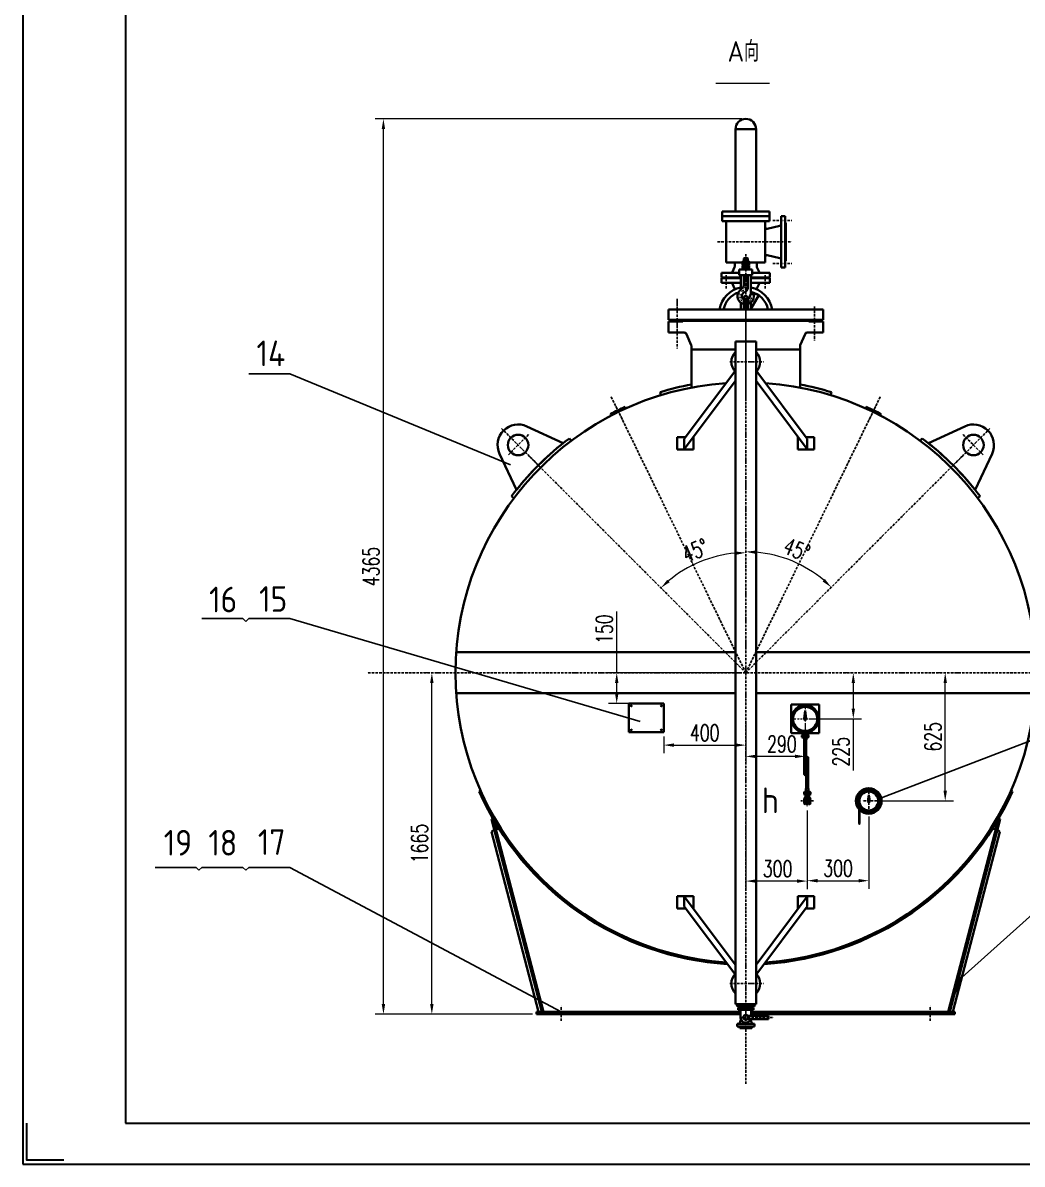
# Model space of a CAD drawing. Header units: millimetres. Extents: x 250587 to 267407, y 48545 to 60425.
# Drawn here: x 250587 to 255461, y 48545 to 54109 of the extents above; entities that cross this region are included whole.
import ezdxf

# ---------------------------------------------------------------- set-up
doc = ezdxf.new("R2010")
doc.units = ezdxf.units.MM
for name, pattern in [('0', [0]), ('3', [5, 2.5, -1.25, 0, -1.25]), ('ACAD_ISO05W100', [34, 24, -3, 0.5, -3, 0.5, -3]), ('ACAD_ISO10W100', [18, 12, -3, 0, -3])]:
    doc.linetypes.add(name, pattern=pattern)
doc.layers.add('中心线', color=1, linetype='ACAD_ISO10W100', lineweight=15)
doc.layers.add('粗实线', color=7, linetype='Continuous', lineweight=30)
doc.styles.add('GW', font='isocp.shx', dxfattribs={"bigfont": 'gbcbig.shx'})
doc.styles.add('英文或数字', font='simplex.shx', dxfattribs={"width": 0.7, "bigfont": 'gbcbig.shx'})
doc.dimstyles.new('尺寸标注1.20', dxfattribs={"dimscale": 20, "dimtxt": 4, "dimasz": 2.5, "dimexe": 2, "dimexo": 1, "dimgap": 1, "dimtad": 1, "dimdec": 1, "dimdsep": 46, "dimtxsty": '英文或数字', "dimcen": 1, "dimclrd": 4, "dimclre": 3, "dimclrt": 2, "dimadec": 1, "dimazin": 2, "dimtfac": 1, "dimtdec": 1, "dimtmove": 0, "dimatfit": 3, "dimfxl": 0, "dimtolj": 1, "dimtzin": 0, "dimlwd": 15, "dimlwe": 15, "dimarcsym": 0})
doc.dimstyles.new('标注罐体-引标', dxfattribs={"dimtxt": 20, "dimasz": 25, "dimexe": 2, "dimexo": 0, "dimgap": 0.09, "dimtad": 1, "dimdec": 1, "dimdsep": 46, "dimtxsty": 'GW', "dimblk": 'NONE', "dimcen": 0, "dimclrd": 4, "dimclre": 3, "dimadec": 0, "dimazin": 2, "dimtfac": 1, "dimtdec": 1, "dimtofl": 0, "dimtmove": 0, "dimatfit": 3, "dimldrblk": 'NONE', "dimfxl": 0, "dimtolj": 1, "dimtzin": 0, "dimarcsym": 0})

# ---------------------------------------------------------------- blocks, each defined once
blk = doc.blocks.new('A$C6A09782F')
at = {"ltscale": 10}
for p, q in [((0, 594), (0, 0)), ((25, 584), (25, 10)), ((25, 10), (831, 10)), ((0, 0), (841, 0))]:
    blk.add_line(p, q, dxfattribs=at)
at = {"ltscale": 10, "flags": 128}
blk.add_lwpolyline([(10, 1), (1, 1), (1, 10)], dxfattribs=at)
blk = doc.blocks.new('*D356')
at = {"color": 4, "lineweight": 15}
blk.add_arc((254112.7, 50940.5), 589.6, 49.86, 85.14, dxfattribs=at)
at = {"color": 4}
for points in [[(254162.3, 51519.7), (254163, 51536.3), (254112.7, 51530.1)], [(254498.4, 51397.4), (254487.1, 51385.1), (254529.6, 51357.4)]]:
    blk.add_solid(points, dxfattribs=at)
at = {"layer": 'Defpoints', "color": 0}
for p in [(254112.7, 52528.5), (255173.3, 52001.1), (254407.5, 51451.1), (254112.7, 50940.5), (254112.7, 48936.2)]:
    blk.add_point(p, dxfattribs=at)
at = {"color": 2, "insert": (254361.3, 51540.7), "char_height": 80, "attachment_point": 5, "rotation": 337.5, "style": '英文或数字'}
blk.add_mtext('\\A1;45°', dxfattribs=at)
blk = doc.blocks.new('*D357')
at = {"color": 4, "lineweight": 15}
blk.add_arc((254112.7, 50940.5), 585, 94.8982, 130.1018, dxfattribs=at)
at = {"color": 4}
for points in [[(254062.3, 51531.7), (254063.1, 51515), (254112.7, 51525.5)], [(253741.4, 51381.8), (253730.2, 51394.1), (253699, 51354.1)]]:
    blk.add_solid(points, dxfattribs=at)
at = {"layer": 'Defpoints', "color": 0}
for p in [(254112.7, 52528.5), (253052, 52001.1), (253961.2, 51505.6), (254112.7, 50940.5), (254112.7, 48936.2)]:
    blk.add_point(p, dxfattribs=at)
at = {"color": 2, "insert": (253865.8, 51536.4), "char_height": 80, "attachment_point": 5, "rotation": 22.5, "style": '英文或数字'}
blk.add_mtext('\\A1;45°', dxfattribs=at)
blk = doc.blocks.new('*D358')
at = {"color": 4, "lineweight": 15}
for p, q in [((253483.4, 50940.5), (253483.4, 51239.6)), ((253483.4, 50840.5), (253483.4, 50890.5))]:
    blk.add_line(p, q, dxfattribs=at)
at = {"color": 3, "lineweight": 15}
for p, q in [((254092.7, 50940.5), (253443.4, 50940.5)), ((253692.7, 50790.5), (253443.4, 50790.5))]:
    blk.add_line(p, q, dxfattribs=at)
at = {"color": 4}
for points in [[(253475.1, 50890.5), (253491.8, 50890.5), (253483.4, 50940.5)], [(253475.1, 50840.5), (253491.8, 50840.5), (253483.4, 50790.5)]]:
    blk.add_solid(points, dxfattribs=at)
at = {"layer": 'Defpoints', "color": 0}
for p in [(254112.7, 50940.5), (253483.4, 50790.5), (253712.7, 50790.5)]:
    blk.add_point(p, dxfattribs=at)
at = {"color": 2, "insert": (253423.4, 51153), "char_height": 80, "attachment_point": 5, "rotation": 90, "style": '英文或数字'}
blk.add_mtext('\\A1;150', dxfattribs=at)
blk = doc.blocks.new('*D359')
at = {"color": 3, "lineweight": 15}
for p, q in [((253712.7, 50630.5), (253712.7, 50547.7)), ((254112.7, 50630.5), (254112.7, 50547.7))]:
    blk.add_line(p, q, dxfattribs=at)
at = {"color": 4, "lineweight": 15}
blk.add_line((253762.7, 50587.7), (254062.7, 50587.7), dxfattribs=at)
at = {"color": 4}
for points in [[(253762.7, 50596.1), (253762.7, 50579.4), (253712.7, 50587.7)], [(254062.7, 50596.1), (254062.7, 50579.4), (254112.7, 50587.7)]]:
    blk.add_solid(points, dxfattribs=at)
at = {"layer": 'Defpoints', "color": 0}
for p in [(253712.7, 50650.5), (254112.7, 50650.5), (254112.7, 50587.7)]:
    blk.add_point(p, dxfattribs=at)
at = {"color": 2, "insert": (253912.7, 50647.7), "char_height": 80, "attachment_point": 5, "style": '英文或数字'}
blk.add_mtext('\\A1;400', dxfattribs=at)
blk = doc.blocks.new('*D108')
at = {"color": 3, "lineweight": 15}
for p, q in [((254112.7, 50695.5), (254112.7, 50492.8)), ((254402.6, 50695.4), (254402.6, 50492.8))]:
    blk.add_line(p, q, dxfattribs=at)
at = {"color": 4, "lineweight": 15}
blk.add_line((254352.6, 50532.8), (254162.7, 50532.8), dxfattribs=at)
at = {"color": 4}
for points in [[(254162.7, 50541.2), (254162.7, 50524.5), (254112.7, 50532.8)], [(254352.6, 50541.2), (254352.6, 50524.5), (254402.6, 50532.8)]]:
    blk.add_solid(points, dxfattribs=at)
at = {"layer": 'Defpoints', "color": 0}
for p in [(254112.7, 50715.5), (254402.6, 50715.4), (254112.7, 50532.8)]:
    blk.add_point(p, dxfattribs=at)
at = {"color": 2, "insert": (254288.8, 50592.8), "char_height": 80, "attachment_point": 5, "style": '英文或数字'}
blk.add_mtext('\\A1;290', dxfattribs=at)
blk = doc.blocks.new('*D109')
at = {"color": 3, "lineweight": 15}
for p, q in [((254617, 50940.5), (254597, 50940.5)), ((254422.6, 50715.5), (254677, 50715.5))]:
    blk.add_line(p, q, dxfattribs=at)
at = {"color": 4, "lineweight": 15}
for p, q in [((254637, 50890.5), (254637, 50765.5)), ((254637, 50715.5), (254637, 50463.5))]:
    blk.add_line(p, q, dxfattribs=at)
at = {"color": 4}
for points in [[(254628.7, 50890.5), (254645.4, 50890.5), (254637, 50940.5)], [(254628.7, 50765.5), (254645.4, 50765.5), (254637, 50715.5)]]:
    blk.add_solid(points, dxfattribs=at)
at = {"layer": 'Defpoints', "color": 0}
for p in [(254637, 50940.5), (254637, 50940.5), (254402.6, 50715.5)]:
    blk.add_point(p, dxfattribs=at)
at = {"color": 2, "insert": (254577, 50555.5), "char_height": 80, "attachment_point": 5, "rotation": 90, "style": '英文或数字'}
blk.add_mtext('\\A1;225', dxfattribs=at)
blk = doc.blocks.new('*D360')
at = {"color": 3, "lineweight": 15}
for p, q in [((255065.3, 50940.5), (255045.3, 50940.5)), ((254772.4, 50315.5), (255125.3, 50315.5))]:
    blk.add_line(p, q, dxfattribs=at)
at = {"color": 4, "lineweight": 15}
blk.add_line((255085.3, 50365.5), (255085.3, 50890.5), dxfattribs=at)
at = {"color": 4}
for points in [[(255077, 50890.5), (255093.6, 50890.5), (255085.3, 50940.5)], [(255077, 50365.5), (255093.6, 50365.5), (255085.3, 50315.5)]]:
    blk.add_solid(points, dxfattribs=at)
at = {"layer": 'Defpoints', "color": 0}
for p in [(255085.3, 50940.5), (255085.3, 50940.5), (254752.4, 50315.5)]:
    blk.add_point(p, dxfattribs=at)
at = {"color": 2, "insert": (255025.3, 50628), "char_height": 80, "attachment_point": 5, "rotation": 90, "style": '英文或数字'}
blk.add_mtext('\\A1;625', dxfattribs=at)
blk = doc.blocks.new('*D361')
at = {"color": 3, "lineweight": 15}
for p, q in [((254112.7, 50269.7), (254112.7, 49885)), ((254412.7, 50269.7), (254412.7, 49885))]:
    blk.add_line(p, q, dxfattribs=at)
at = {"color": 4, "lineweight": 15}
blk.add_line((254362.7, 49925), (254162.7, 49925), dxfattribs=at)
at = {"color": 4}
for points in [[(254162.7, 49933.3), (254162.7, 49916.6), (254112.7, 49925)], [(254362.7, 49933.3), (254362.7, 49916.6), (254412.7, 49925)]]:
    blk.add_solid(points, dxfattribs=at)
at = {"layer": 'Defpoints', "color": 0}
for p in [(254112.7, 50289.7), (254412.7, 50289.7), (254112.7, 49925)]:
    blk.add_point(p, dxfattribs=at)
at = {"color": 2, "insert": (254268, 49985), "char_height": 80, "attachment_point": 5, "style": '英文或数字'}
blk.add_mtext('\\A1;300', dxfattribs=at)
blk = doc.blocks.new('*D362')
at = {"color": 3, "lineweight": 15}
for p, q in [((254712.7, 50239.8), (254712.7, 49886.9)), ((254412.7, 50224.9), (254412.7, 49886.9))]:
    blk.add_line(p, q, dxfattribs=at)
at = {"color": 4, "lineweight": 15}
blk.add_line((254462.7, 49926.9), (254662.7, 49926.9), dxfattribs=at)
at = {"color": 4}
for points in [[(254462.7, 49935.2), (254462.7, 49918.5), (254412.7, 49926.9)], [(254662.7, 49935.2), (254662.7, 49918.5), (254712.7, 49926.9)]]:
    blk.add_solid(points, dxfattribs=at)
at = {"layer": 'Defpoints', "color": 0}
for p in [(254412.7, 50244.9), (254712.7, 50259.8), (254712.7, 49926.9)]:
    blk.add_point(p, dxfattribs=at)
at = {"color": 2, "insert": (254562.7, 49986.9), "char_height": 80, "attachment_point": 5, "style": '英文或数字'}
blk.add_mtext('\\A1;300', dxfattribs=at)
blk = doc.blocks.new('_None')
blk = doc.blocks.new('*D363')
at = {"color": 3, "lineweight": 15}
for p, q in [((254092.7, 53640.5), (252305.9, 53640.5)), ((253072.7, 49275.5), (252305.9, 49275.5))]:
    blk.add_line(p, q, dxfattribs=at)
at = {"color": 4, "lineweight": 15}
blk.add_line((252345.9, 49325.5), (252345.9, 53590.5), dxfattribs=at)
at = {"color": 4}
for points in [[(252337.6, 53590.5), (252354.2, 53590.5), (252345.9, 53640.5)], [(252337.6, 49325.5), (252354.2, 49325.5), (252345.9, 49275.5)]]:
    blk.add_solid(points, dxfattribs=at)
at = {"layer": 'Defpoints', "color": 0}
for p in [(252345.9, 53640.5), (254112.7, 53640.5), (253092.7, 49275.5)]:
    blk.add_point(p, dxfattribs=at)
at = {"color": 2, "insert": (252285.9, 51458), "char_height": 80, "attachment_point": 5, "rotation": 90, "style": '英文或数字'}
blk.add_mtext('\\A1;4365', dxfattribs=at)
blk = doc.blocks.new('*D110')
at = {"color": 3, "lineweight": 15}
for p, q in [((252562, 50940.5), (252542, 50940.5)), ((253072.7, 49275.5), (252542, 49275.5))]:
    blk.add_line(p, q, dxfattribs=at)
at = {"color": 4, "lineweight": 15}
blk.add_line((252582, 49325.5), (252582, 50890.5), dxfattribs=at)
at = {"color": 4}
for points in [[(252573.6, 50890.5), (252590.3, 50890.5), (252582, 50940.5)], [(252573.6, 49325.5), (252590.3, 49325.5), (252582, 49275.5)]]:
    blk.add_solid(points, dxfattribs=at)
at = {"layer": 'Defpoints', "color": 0}
for p in [(252582, 50940.5), (252582, 50940.5), (253092.7, 49275.5)]:
    blk.add_point(p, dxfattribs=at)
at = {"color": 2, "insert": (252522, 50108), "char_height": 80, "attachment_point": 5, "rotation": 90, "style": '英文或数字'}
blk.add_mtext('\\A1;1665', dxfattribs=at)

msp = doc.modelspace()

# ---------------------------------------------------------------- linework, layer by layer
at = {"lineweight": 15}
msp.add_line((253966.92, 53814.15), (254228.27, 53814.15), dxfattribs=at)
at = {"lineweight": 35}
for p, q in [((254062.65, 53189.46), (254062.65, 53590.46)), ((254062.65, 53590.46), (254162.65, 53590.46)), ((254162.65, 53189.46), (254162.65, 53590.46)), ((253997.65, 53141.46), (253997.65, 53189.46)), ((253997.65, 53189.46), (254112.65, 53189.46)), ((254227.65, 53189.46), (254112.65, 53189.46)), ((254227.65, 53141.46), (254227.65, 53189.46)), ((253997.65, 53165.46), (254112.65, 53165.46)), ((254112.65, 53141.46), (253997.65, 53141.46)), ((254017.65, 53141.46), (254017.65, 53040.46)), ((254227.65, 53165.46), (254112.65, 53165.46)), ((254112.65, 53141.46), (254227.65, 53141.46)), ((254207.65, 52967.96), (254207.65, 53141.46)), ((254304.65, 53165.46), (254285.65, 53165.46)), ((254285.65, 53165.46), (254285.65, 52954.05)), ((254304.65, 53040.46), (254304.65, 53165.46)), ((254304.65, 53132.96), (254307.65, 53132.96)), ((254307.65, 53132.96), (254307.65, 53040.46)), ((254279.4, 53119.06), (254217.4, 53105.15)), ((254017.65, 52939.46), (254017.65, 53040.46)), ((254304.65, 53040.46), (254304.65, 52915.46)), ((254307.65, 52947.96), (254307.65, 53040.46)), ((254207.65, 52939.46), (254207.65, 52967.96)), ((254279.4, 52961.86), (254217.4, 52975.77)), ((254096.15, 52939.46), (254017.65, 52939.46)), ((254047.77, 52894.19), (254057.95, 52916.9)), ((254058.65, 52920.17), (254058.65, 52939.46)), ((254112.65, 52909.13), (254094.15, 52909.13)), ((254094.15, 52909.13), (254094.15, 52906.16)), ((254096.15, 52943.22), (254098.29, 52945.13)), ((254096.15, 52935.75), (254096.15, 52943.22)), ((254096.15, 52935.75), (254096.15, 52929.03)), ((254096.15, 52929.03), (254098.29, 52927.13)), ((254096.15, 52925.22), (254098.29, 52927.13)), ((254096.15, 52917.75), (254096.15, 52925.22)), ((254096.15, 52917.75), (254096.15, 52911.03)), ((254096.15, 52911.03), (254098.29, 52909.13)), ((254112.65, 52945.13), (254098.29, 52945.13)), ((254112.65, 52927.13), (254098.29, 52927.13)), ((254112.65, 52927.13), (254098.29, 52927.13)), ((254112.65, 52909.13), (254098.29, 52909.13)), ((254102.65, 52960.16), (254104.65, 52962.16)), ((254122.65, 52960.16), (254102.65, 52960.16)), ((254104.65, 52962.16), (254112.65, 52962.16)), ((254106.15, 52943.22), (254106.15, 52929.03)), ((254106.15, 52925.22), (254106.15, 52911.03)), ((254120.65, 52962.16), (254112.65, 52962.16)), ((254112.65, 52945.13), (254127.01, 52945.13)), ((254112.65, 52927.13), (254127.01, 52927.13)), ((254112.65, 52927.13), (254127.01, 52927.13)), ((254112.65, 52909.13), (254127.01, 52909.13)), ((254112.65, 52909.13), (254131.15, 52909.13)), ((254119.15, 52943.22), (254119.15, 52935.75)), ((254119.15, 52935.75), (254119.15, 52929.03)), ((254119.15, 52925.22), (254119.15, 52917.75)), ((254119.15, 52917.75), (254119.15, 52911.03)), ((254122.65, 52960.16), (254120.65, 52962.16)), ((254129.15, 52943.22), (254127.01, 52945.13)), ((254129.15, 52929.03), (254127.01, 52927.13)), ((254129.15, 52925.22), (254127.01, 52927.13)), ((254129.15, 52911.03), (254127.01, 52909.13)), ((254129.15, 52935.75), (254129.15, 52943.22)), ((254129.15, 52939.46), (254207.65, 52939.46)), ((254129.15, 52935.75), (254129.15, 52929.03)), ((254129.15, 52917.75), (254129.15, 52925.22)), ((254129.15, 52917.75), (254129.15, 52911.03)), ((254131.15, 52909.13), (254131.15, 52906.16)), ((254166.65, 52920.17), (254166.65, 52939.46)), ((254177.53, 52894.19), (254167.35, 52916.9)), ((254285.65, 52915.46), (254285.65, 52954.05)), ((254304.65, 52915.46), (254285.65, 52915.46)), ((254304.65, 52947.96), (254307.65, 52947.96)), ((253995.15, 52867.46), (253995.15, 52889.46)), ((253995.15, 52889.46), (254080.65, 52889.46)), ((253995.15, 52867.46), (254088.65, 52867.46)), ((253995.15, 52863.46), (253995.15, 52841.46)), ((253995.15, 52863.46), (254088.65, 52863.46)), ((254034.65, 52865.46), (254034.65, 52867.46)), ((254034.65, 52865.46), (254034.65, 52863.46)), ((254080.65, 52906.16), (254144.65, 52906.16)), ((254080.65, 52878.16), (254080.65, 52906.16)), ((254080.65, 52878.16), (254144.65, 52878.16)), ((254088.65, 52808.66), (254088.65, 52878.16)), ((254136.65, 52784.66), (254136.65, 52878.16)), ((254136.65, 52867.46), (254230.15, 52867.46)), ((254136.65, 52863.46), (254230.15, 52863.46)), ((254144.65, 52878.16), (254144.65, 52906.16)), ((254144.65, 52889.46), (254184.83, 52889.46)), ((254230.15, 52889.46), (254184.83, 52889.46)), ((254190.65, 52865.46), (254190.65, 52867.46)), ((254190.65, 52865.46), (254190.65, 52863.46)), ((254230.15, 52867.46), (254230.15, 52889.46)), ((254230.15, 52863.46), (254230.15, 52841.46)), ((253995.15, 52841.46), (254088.65, 52841.46)), ((254047.77, 52836.73), (254057.95, 52814.02)), ((254058.65, 52808.71), (254058.65, 52810.75)), ((254136.65, 52841.46), (254184.83, 52841.46)), ((254166.65, 52808.71), (254166.65, 52810.75)), ((254177.53, 52836.73), (254167.35, 52814.02)), ((254230.15, 52841.46), (254184.83, 52841.46)), ((254088.65, 52711.66), (254088.65, 52744.66)), ((254102.65, 52711.66), (254102.65, 52766.66)), ((254122.65, 52766.66), (254122.65, 52711.66)), ((254176.08, 52780.33), (254136.44, 52711.66)), ((254136.65, 52711.66), (254136.65, 52744.66)), ((254158.76, 52790.33), (254152.33, 52779.18)), ((253735.15, 52711.66), (253758.15, 52711.66)), ((253735.15, 52711.66), (253735.15, 52660.16)), ((253751.03, 52711.66), (253804.28, 52711.66)), ((253797.15, 52711.66), (254112.65, 52711.66)), ((254122.65, 52711.66), (254102.65, 52711.66)), ((254490.15, 52711.66), (254112.65, 52711.66)), ((254490.15, 52711.66), (254490.15, 52660.16)), ((253735.15, 52660.16), (253797.15, 52660.16)), ((253797.15, 52653.46), (253735.15, 52653.46)), ((253735.15, 52653.46), (253735.15, 52598.46)), ((253758.15, 52653.46), (253758.15, 52660.16)), ((253797.15, 52660.16), (253825.15, 52660.16)), ((253797.15, 52660.16), (253797.15, 52653.46)), ((253805.15, 52653.46), (253797.15, 52653.46)), ((253805.15, 52655.46), (253805.15, 52653.46)), ((253805.15, 52655.46), (253805.15, 52653.46)), ((253805.15, 52655.46), (253825.15, 52655.46)), ((253825.15, 52655.46), (253825.15, 52660.16)), ((254490.15, 52660.16), (253825.15, 52660.16)), ((253825.15, 52655.46), (254420.15, 52655.46)), ((254400.15, 52655.46), (254400.15, 52660.16)), ((254420.15, 52655.46), (254420.15, 52653.46)), ((254420.15, 52655.46), (254420.15, 52653.46)), ((254420.15, 52653.46), (254490.15, 52653.46)), ((254490.15, 52653.46), (254490.15, 52598.46)), ((253735.15, 52598.46), (253812.74, 52598.46)), ((253846.68, 52537.72), (253823.77, 52591.19)), ((254378.62, 52537.72), (254401.53, 52591.19)), ((254490.15, 52598.46), (254412.56, 52598.46)), ((253847.65, 52515.46), (253847.65, 52533)), ((254162.65, 52555.46), (254062.65, 52555.46)), ((254062.65, 52555.46), (254062.65, 49325.46)), ((254162.65, 52555.46), (254162.65, 49325.46)), ((254377.65, 52330.46), (254377.65, 52533)), ((253847.65, 52515.46), (253847.65, 52330.46)), ((253847.65, 52515.46), (254062.65, 52515.46)), ((254162.65, 52515.46), (254377.65, 52515.46)), ((253812.65, 52080.46), (254058.65, 52408.46)), ((254412.65, 52080.46), (254166.65, 52408.46)), ((253812.65, 52030.46), (254062.65, 52363.79)), ((254412.65, 52030.46), (254162.65, 52363.79)), ((253698.95, 52293.63), (253694.56, 52307.97)), ((254526.36, 52293.63), (254530.74, 52307.97)), ((253453.15, 52201.4), (253456.86, 52194.31)), ((253525.04, 52236.47), (253528.35, 52229.18)), ((254700.26, 52236.47), (254696.96, 52229.18)), ((254772.16, 52201.4), (254768.45, 52194.31)), ((253221.5, 52058.83), (253044.76, 52141.25)), ((255003.8, 52058.83), (255180.55, 52141.25)), ((253261.87, 52071.12), (253252.45, 52082.81)), ((253261.87, 52071.12), (253252.45, 52082.81)), ((253819.12, 52089.08), (253778.54, 52089.08)), ((253778.54, 52089.08), (253778.54, 52029.08)), ((253812.65, 52030.46), (253812.65, 52080.46)), ((253858.54, 52089.08), (253856.62, 52089.08)), ((253858.54, 52029.08), (253858.54, 52089.08)), ((254366.76, 52089.08), (254368.69, 52089.08)), ((254366.76, 52029.08), (254366.76, 52089.08)), ((254406.19, 52089.08), (254446.76, 52089.08)), ((254412.65, 52030.46), (254412.65, 52080.46)), ((254446.76, 52089.08), (254446.76, 52029.08)), ((254963.44, 52071.12), (254972.85, 52082.81)), ((254963.44, 52071.12), (254972.85, 52082.81)), ((253778.54, 52029.08), (253858.54, 52029.08)), ((254446.76, 52029.08), (254366.76, 52029.08)), ((252994.28, 51831.61), (252911.86, 52008.35)), ((255231.02, 51831.61), (255313.44, 52008.35)), ((252981.99, 51791.24), (252970.3, 51800.66)), ((252981.99, 51791.24), (252970.3, 51800.66)), ((255243.31, 51791.24), (255255, 51800.66)), ((255243.31, 51791.24), (255255, 51800.66)), ((252701.19, 51040.46), (254062.65, 51040.46)), ((254162.65, 51040.46), (255524.11, 51040.46)), ((252701.19, 50840.46), (254062.65, 50840.46)), ((254162.65, 50840.46), (255524.11, 50840.46)), ((253712.65, 50790.46), (253542.65, 50790.46)), ((253542.65, 50790.46), (253542.65, 50650.46)), ((253712.65, 50650.46), (253712.65, 50790.46)), ((254334.65, 50785.43), (254470.65, 50785.43)), ((254334.65, 50645.43), (254334.65, 50785.43)), ((254402.65, 50756.15), (254397.68, 50716.05)), ((254402.65, 50756.15), (254407.61, 50716.05)), ((254470.65, 50785.43), (254470.65, 50645.43)), ((253542.65, 50650.46), (253712.65, 50650.46)), ((254394.64, 50645.43), (254334.65, 50645.43)), ((254388.64, 50636.28), (254386.64, 50634.28)), ((254386.64, 50634.28), (254386.64, 50626.27)), ((254386.64, 50634.28), (254386.64, 50626.27)), ((254392.64, 50641.28), (254388.64, 50641.28)), ((254388.64, 50641.28), (254388.64, 50636.28)), ((254392.64, 50657.29), (254392.64, 50647.28)), ((254402.65, 50647.28), (254392.64, 50657.29)), ((254392.64, 50647.28), (254402.65, 50657.29)), ((254412.65, 50657.29), (254392.64, 50657.29)), ((254412.65, 50647.28), (254392.64, 50647.28)), ((254392.64, 50645.28), (254392.64, 50628.27)), ((254412.65, 50645.28), (254392.64, 50645.28)), ((254392.64, 50636.28), (254402.65, 50636.28)), ((254402.65, 50636.28), (254392.64, 50636.28)), ((254392.64, 50634.28), (254402.65, 50634.28)), ((254392.64, 50634.28), (254402.65, 50634.28)), ((254392.64, 50628.27), (254396.64, 50628.27)), ((254393.64, 50634.28), (254393.64, 50628.27)), ((254394.64, 50647.28), (254394.64, 50645.28)), ((254396.64, 50628.27), (254396.64, 50614.27)), ((254400.74, 50634.28), (254400.74, 50624.27)), ((254402.65, 50657.29), (254402.65, 50647.28)), ((254412.65, 50657.29), (254402.65, 50647.28)), ((254402.65, 50657.29), (254412.65, 50647.28)), ((254416.65, 50641.28), (254402.65, 50641.28)), ((254402.65, 50634.28), (254402.65, 50636.28)), ((254416.65, 50636.28), (254402.65, 50636.28)), ((254410.65, 50647.28), (254410.65, 50645.28)), ((254470.65, 50645.43), (254410.65, 50645.43)), ((254410.65, 50636.28), (254410.65, 50624.27)), ((254412.65, 50657.29), (254412.65, 50647.28)), ((254412.65, 50645.28), (254412.65, 50641.28)), ((254416.65, 50641.28), (254416.65, 50636.28)), ((254416.65, 50636.28), (254418.65, 50634.28)), ((254418.65, 50634.28), (254418.65, 50626.27)), ((254388.64, 50624.27), (254386.64, 50626.27)), ((254386.64, 50626.27), (254388.64, 50624.27)), ((254388.64, 50624.27), (254416.65, 50624.27)), ((254396.64, 50614.27), (254397.64, 50614.27)), ((254397.64, 50619.27), (254407.65, 50619.27)), ((254397.64, 50614.27), (254397.64, 50619.27)), ((254397.64, 50619.27), (254407.65, 50619.27)), ((254397.64, 50615.47), (254397.64, 50445.74)), ((254404.65, 50624.27), (254404.65, 50619.27)), ((254407.65, 50619.27), (254407.65, 50614.27)), ((254407.65, 50615.47), (254407.65, 50445.74)), ((254407.65, 50614.27), (254408.65, 50614.27)), ((254408.65, 50624.27), (254408.65, 50614.27)), ((254418.65, 50626.27), (254416.65, 50624.27)), ((254407.65, 50525.78), (254417.65, 50525.78)), ((254407.65, 50525.78), (254407.65, 50376.38)), ((254417.65, 50525.78), (254417.65, 50376.38)), ((254397.64, 50445.74), (254407.65, 50445.74)), ((252820, 50364.93), (252812.69, 50361.67)), ((254398.64, 50360.48), (254396.64, 50358.48)), ((254396.64, 50350.47), (254396.64, 50358.48)), ((254398.64, 50348.47), (254396.64, 50350.47)), ((254398.64, 50360.48), (254412.65, 50360.48)), ((254404.65, 50348.47), (254404.65, 50360.48)), ((254406.06, 50376.38), (254419.24, 50376.38)), ((254406.06, 50376.38), (254406.06, 50360.48)), ((254412.65, 50360.48), (254426.66, 50360.48)), ((254419.24, 50376.38), (254419.24, 50360.48)), ((254420.66, 50348.47), (254420.66, 50360.48)), ((254428.66, 50358.48), (254426.66, 50360.48)), ((254426.66, 50348.47), (254428.66, 50350.47)), ((254428.66, 50350.47), (254428.66, 50358.48)), ((254683.19, 50350.83), (254684.86, 50348.82)), ((254686.72, 50353.49), (254688.19, 50351.33)), ((254690.49, 50355.81), (254691.75, 50353.52)), ((254694.47, 50357.75), (254695.5, 50355.35)), ((254698.61, 50359.3), (254699.41, 50356.81)), ((254702.89, 50360.44), (254703.44, 50357.89)), ((254707.25, 50361.17), (254707.56, 50358.58)), ((254711.67, 50361.48), (254711.72, 50358.87)), ((254716.09, 50361.36), (254715.9, 50358.76)), ((254720.48, 50360.82), (254720.04, 50358.24)), ((254724.8, 50359.86), (254724.11, 50357.34)), ((254729.01, 50358.49), (254728.08, 50356.04)), ((254733.07, 50356.72), (254731.91, 50354.37)), ((254736.93, 50354.57), (254735.56, 50352.35)), ((254740.58, 50352.05), (254738.99, 50349.98)), ((255405.31, 50364.93), (255412.62, 50361.68)), ((254426.66, 50348.47), (254398.64, 50348.47)), ((254398.64, 50343.47), (254398.64, 50348.47)), ((254408.65, 50343.47), (254398.64, 50343.47)), ((254402.65, 50335.47), (254402.65, 50330.56)), ((254402.65, 50335.47), (254412.65, 50335.47)), ((254404.65, 50339.47), (254404.65, 50335.47)), ((254404.65, 50339.47), (254412.65, 50339.47)), ((254406.65, 50341.47), (254408.65, 50343.47)), ((254406.65, 50341.47), (254412.65, 50341.47)), ((254406.65, 50341.47), (254406.65, 50339.47)), ((254408.65, 50343.47), (254410.65, 50343.47)), ((254408.65, 50343.47), (254412.65, 50343.47)), ((254426.66, 50343.47), (254412.65, 50343.47)), ((254416.65, 50343.47), (254412.65, 50343.47)), ((254418.65, 50341.47), (254412.65, 50341.47)), ((254420.66, 50339.47), (254412.65, 50339.47)), ((254422.66, 50335.47), (254412.65, 50335.47)), ((254414.65, 50343.47), (254416.65, 50343.47)), ((254418.65, 50341.47), (254416.65, 50343.47)), ((254418.65, 50341.47), (254418.65, 50339.47)), ((254420.66, 50339.47), (254420.66, 50335.47)), ((254422.66, 50335.47), (254422.66, 50330.56)), ((254426.66, 50343.47), (254426.66, 50348.47)), ((254666.62, 50315.95), (254669.24, 50315.92)), ((254666.79, 50311.53), (254669.39, 50311.75)), ((254666.88, 50320.37), (254669.48, 50320.09)), ((254667.38, 50307.14), (254669.95, 50307.61)), ((254667.56, 50324.74), (254670.12, 50324.21)), ((254668.38, 50302.83), (254670.9, 50303.55)), ((254668.66, 50329.03), (254671.16, 50328.26)), ((254669.8, 50298.64), (254672.23, 50299.6)), ((254670.17, 50333.19), (254672.58, 50332.18)), ((254671.61, 50294.6), (254673.94, 50295.79)), ((254672.07, 50337.19), (254674.37, 50335.95)), ((254674.34, 50340.98), (254676.52, 50339.53)), ((254676.97, 50344.54), (254679, 50342.89)), ((254679.93, 50347.83), (254681.79, 50346)), ((254712.65, 50345.46), (254707.72, 50316.29)), ((254712.65, 50345.46), (254717.58, 50316.29)), ((254743.96, 50349.2), (254742.18, 50347.29)), ((254747.06, 50346.04), (254745.1, 50344.3)), ((254749.84, 50342.6), (254747.72, 50341.05)), ((254752.27, 50338.9), (254750.02, 50337.57)), ((254754.34, 50334.99), (254751.97, 50333.88)), ((254754.54, 50296.38), (254752.16, 50297.46)), ((254756.02, 50330.89), (254753.56, 50330.02)), ((254756.18, 50300.49), (254753.71, 50301.34)), ((254757.3, 50326.66), (254754.77, 50326.02)), ((254757.42, 50304.74), (254754.88, 50305.34)), ((254758.17, 50322.32), (254755.59, 50321.93)), ((254758.24, 50309.08), (254755.65, 50309.45)), ((254758.62, 50317.92), (254756.01, 50317.78)), ((254758.64, 50313.49), (254756.03, 50313.6)), ((254672.79, 50292.44), (254675.05, 50293.75)), ((254752.52, 50292.44), (254750.25, 50293.75)), ((252880.3, 50228.97), (252872.56, 50226.95)), ((253117.63, 49287.46), (252872.56, 50226.95)), ((253125.9, 49287.46), (252880.3, 50228.97)), ((255099.4, 49287.46), (255345, 50228.97)), ((255107.67, 49287.46), (255352.74, 50226.95)), ((255345, 50228.97), (255352.74, 50226.95)), ((252873.65, 50165.26), (252885.55, 50177.16)), ((253102.63, 49287.46), (252873.65, 50165.26)), ((252893.35, 50178.97), (252910.55, 50178.97)), ((255122.67, 49287.46), (255351.65, 50165.26)), ((255331.96, 50178.97), (255314.75, 50178.97)), ((255351.65, 50165.26), (255339.75, 50177.16)), ((253778.54, 49791.84), (253778.54, 49851.84)), ((253778.54, 49851.84), (253858.54, 49851.84)), ((253812.65, 49850.46), (254062.65, 49517.12)), ((253812.65, 49850.46), (253812.65, 49800.46)), ((253858.54, 49851.84), (253858.54, 49791.84)), ((254412.65, 49850.46), (254162.65, 49517.12)), ((254446.76, 49851.84), (254366.76, 49851.84)), ((254366.76, 49851.84), (254366.76, 49791.84)), ((254412.65, 49850.46), (254412.65, 49800.46)), ((254446.76, 49791.84), (254446.76, 49851.84)), ((253812.65, 49800.46), (254058.65, 49472.46)), ((254412.65, 49800.46), (254166.65, 49472.46)), ((253819.12, 49791.84), (253778.54, 49791.84)), ((253858.54, 49791.84), (253856.62, 49791.84)), ((254366.76, 49791.84), (254368.69, 49791.84)), ((254406.19, 49791.84), (254446.76, 49791.84)), ((255158.91, 49460.12), (255138.72, 49382.71)), ((255153.1, 49461.63), (255158.91, 49460.12)), ((255132.91, 49384.22), (255138.72, 49382.71)), ((254062.65, 49325.46), (254142.65, 49325.46)), ((253092.65, 49287.46), (254086.44, 49287.46)), ((253092.65, 49287.46), (253092.65, 49275.46)), ((253092.65, 49275.46), (254086.44, 49275.46)), ((253102.65, 49287.46), (254086.44, 49287.46)), ((254138.86, 49287.46), (255132.65, 49287.46)), ((254138.86, 49287.46), (255122.65, 49287.46)), ((254138.86, 49275.46), (255132.65, 49275.46)), ((255132.65, 49287.46), (255132.65, 49275.46))]:
    msp.add_line(p, q, dxfattribs=at)
at = {"color": 1, "linetype": 'ACAD_ISO10W100'}
for p, q in [((254243.95, 53145.46), (254337.24, 53145.46)), ((253975.34, 53040.46), (254337.56, 53040.46)), ((254112.65, 52980.77), (254112.65, 52295.46)), ((254112.65, 52950.33), (254112.65, 52921.92)), ((254112.65, 52924.33), (254112.65, 52895.92)), ((254243.95, 52935.46), (254337.24, 52935.46)), ((254017.65, 52813.42), (254017.65, 52878.74)), ((254112.65, 52827.42), (254112.65, 52874.62)), ((254112.65, 52856.53), (254112.65, 52303.63)), ((254207.65, 52813.42), (254207.65, 52878.74)), ((253777.65, 52762.68), (253777.65, 52694.24)), ((253777.65, 52759.29), (253777.65, 52520.7)), ((254112.65, 52716.42), (254112.65, 52763.62)), ((254112.65, 52520.02), (254112.65, 52722.31)), ((254447.65, 52725.45), (254447.65, 52559.29)), ((254112.65, 52637.36), (254112.65, 52565.91)), ((254112.65, 52637.36), (254112.65, 52565.91)), ((254112.65, 52634.3), (254112.65, 52277.84)), ((254112.65, 49189.94), (254112.65, 52570.04)), ((254112.65, 52380.78), (254112.65, 52531.59)), ((254112.65, 48936.24), (254112.65, 52528.55)), ((254034.25, 52455.46), (254198.73, 52455.46)), ((254112.65, 50940.46), (253455.09, 52288.65)), ((254112.65, 50940.46), (254770.21, 52288.65)), ((253109.02, 51944.09), (252922.18, 52130.93)), ((255116.29, 51944.09), (255303.12, 52130.93)), ((252954.96, 52003.08), (253055.92, 52104.04)), ((255270.35, 52003.08), (255169.39, 52104.04)), ((254112.65, 50940.46), (253051.99, 52001.12)), ((254112.65, 50940.46), (255173.31, 52001.12)), ((255957.41, 50940.46), (252267.89, 50940.46)), ((253546.24, 50778.46), (253564.02, 50778.46)), ((253554.65, 50786.78), (253554.65, 50770.45)), ((253709.07, 50778.46), (253692.68, 50778.46)), ((253700.65, 50786.78), (253700.65, 50770.45)), ((253546.24, 50662.46), (253563.09, 50662.46)), ((253554.65, 50654.14), (253554.65, 50670.46)), ((253709.07, 50662.46), (253692.78, 50662.46)), ((253700.65, 50654.14), (253700.65, 50670.46)), ((254712.65, 50259.8), (254712.65, 50361.76)), ((254443.43, 50315.46), (254381.11, 50315.46)), ((254412.65, 50346.39), (254412.65, 50289.72)), ((254752.45, 50315.46), (254681.58, 50315.46)), ((254034.25, 49425.46), (254198.73, 49425.46)), ((253212.65, 49243.76), (253212.65, 49317.22)), ((255012.65, 49243.76), (255012.65, 49317.22)), ((254086.44, 49260.81), (254249.73, 49260.81))]:
    msp.add_line(p, q, dxfattribs=at)
at = {"linetype": '0', "lineweight": 35}
for p, q in [((254102.65, 52960.16), (254102.65, 52945.13)), ((254122.65, 52960.16), (254122.65, 52945.13)), ((254102.65, 52878.16), (254102.65, 52828.62)), ((254102.65, 52862.16), (254122.65, 52862.16)), ((254122.65, 52878.16), (254122.65, 52815.39))]:
    msp.add_line(p, q, dxfattribs=at)
for p, q in [((254104.65, 52962.16), (254104.65, 52945.13)), ((254120.65, 52962.16), (254120.65, 52945.13)), ((254104.65, 52878.16), (254104.65, 52862.16)), ((254120.65, 52878.16), (254120.65, 52862.16)), ((253760.15, 52660.16), (253760.15, 52653.46)), ((253795.15, 52660.16), (253795.15, 52653.46)), ((254388.64, 50636.28), (254386.64, 50634.28)), ((254392.64, 50641.28), (254388.64, 50641.28)), ((254388.64, 50641.28), (254388.64, 50636.28)), ((254392.64, 50633.76), (254392.64, 50641.28)), ((254392.64, 50636.28), (254392.64, 50634.28)), ((254392.64, 50628.27), (254392.64, 50633.76)), ((254396.64, 50628.27), (254392.64, 50628.27)), ((254400.74, 50634.28), (254393.64, 50634.28)), ((254393.64, 50634.28), (254393.64, 50628.27)), ((254393.64, 50628.27), (254396.64, 50628.27)), ((254396.64, 50624.27), (254396.64, 50628.27)), ((254396.64, 50628.27), (254396.64, 50624.27)), ((254388.64, 50624.27), (254396.64, 50624.27)), ((254396.64, 50624.27), (254400.65, 50624.27)), ((254712.65, 50369.46), (254712.65, 50377.96))]:
    msp.add_line(p, q)
at = {"color": 3}
for p, q in [((253812.74, 52598.46), (253820.65, 52598.46)), ((253823.77, 52591.19), (253820.65, 52598.46)), ((254401.53, 52591.19), (254404.65, 52598.46)), ((254412.56, 52598.46), (254404.65, 52598.46)), ((253846.68, 52537.72), (253847.65, 52535.46)), ((253847.65, 52533), (253847.65, 52535.46)), ((254378.62, 52537.72), (254377.65, 52535.46)), ((254377.65, 52533), (254377.65, 52535.46))]:
    msp.add_line(p, q, dxfattribs=at)
at = {"color": 1, "linetype": 'ACAD_ISO10W100', "lineweight": -3}
msp.add_line((254112.65, 52589.1), (254112.65, 52417.42), dxfattribs=at)
msp.add_line((254112.65, 52589.1), (254112.65, 52417.42), dxfattribs=at)
at = {"color": 4}
for p, q in [((251660.58, 51204.57), (251460.58, 51204.57)), ((251660.58, 51204.57), (251674.72, 51190.42)), ((251688.86, 51204.57), (251674.72, 51190.42)), ((251432.29, 49991.86), (251232.29, 49991.86)), ((251432.29, 49991.86), (251446.43, 49977.72)), ((251460.58, 49991.86), (251446.43, 49977.72)), ((251660.58, 49991.86), (251460.58, 49991.86)), ((251660.58, 49991.86), (251674.72, 49977.72)), ((251688.86, 49991.86), (251674.72, 49977.72))]:
    msp.add_line(p, q, dxfattribs=at)
at = {"color": 7, "linetype": 'ByBlock', "lineweight": 35}
msp.add_line((254070.65, 49325.46), (254070.65, 49313.46), dxfattribs=at)
at = {"color": 7, "linetype": 'Continuous', "lineweight": 35}
for p, q in [((254112.65, 49313.46), (254070.65, 49313.46)), ((254074.91, 49305.92), (254149.98, 49305.92)), ((254074.91, 49297.92), (254074.91, 49305.92)), ((254074.91, 49297.92), (254149.98, 49297.92)), ((254080.63, 49313.46), (254082.96, 49305.92)), ((254086.44, 49260.81), (254086.44, 49297.92)), ((254112.65, 49325.46), (254162.65, 49325.46)), ((254112.65, 49313.46), (254154.65, 49313.46)), ((254138.86, 49268.79), (254138.86, 49297.92)), ((254144.67, 49313.46), (254142.35, 49305.92)), ((254149.98, 49297.92), (254149.98, 49305.92)), ((254154.65, 49325.46), (254154.65, 49313.46)), ((254081.9, 49228.81), (254089.08, 49249.35)), ((254121.49, 49252.69), (254223.75, 49252.69)), ((254121.61, 49268.79), (254223.75, 49268.79)), ((254143.4, 49228.81), (254136.22, 49249.35)), ((254223.75, 49252.69), (254223.75, 49268.79)), ((254070.65, 49228.81), (254154.65, 49228.81)), ((254070.65, 49228.81), (254070.65, 49216.81)), ((254112.65, 49216.81), (254070.65, 49216.81)), ((254080.63, 49216.81), (254083.1, 49208.81)), ((254112.65, 49208.81), (254083.1, 49208.81)), ((254112.65, 49216.81), (254154.65, 49216.81)), ((254112.65, 49208.81), (254142.21, 49208.81)), ((254112.65, 49208.81), (254142.21, 49208.81)), ((254144.67, 49216.81), (254142.21, 49208.81)), ((254154.65, 49228.81), (254154.65, 49216.81))]:
    msp.add_line(p, q, dxfattribs=at)
msp.add_lwpolyline([(254416.56, 50315.31), (254414.73, 50318.77), (254410.83, 50318.92), (254408.74, 50315.61), (254410.57, 50312.15), (254414.48, 50312)], close=True)
at = {"color": 3, "const_width": 0.4}
for points in [[(254412.65, 50338.78), (254412.65, 50343.78)], [(254412.65, 50292.13), (254412.65, 50287.13)]]:
    msp.add_lwpolyline(points, dxfattribs=at)
at = {"lineweight": 35}
for centre, radius in [((253002.49, 52050.62), 50), ((255222.81, 52050.62), 50), ((253554.65, 50778.46), 1.5), ((253700.65, 50778.46), 1.5), ((254402.65, 50778.43), 3), ((254348.09, 50683.93), 3), ((254402.65, 50715.43), 2.5), ((254457.21, 50683.93), 3), ((253554.65, 50662.46), 1.5), ((253700.65, 50662.46), 1.5), ((254712.65, 50315.46), 62.5), ((254712.65, 50315.46), 54), ((254712.65, 50315.46), 46.03), ((254712.65, 50373.71), 3), ((254412.65, 50315.46), 14.01), ((254412.65, 50315.46), 12.01), ((254712.65, 50315.46), 2.5), ((254662.21, 50286.33), 3), ((254763.1, 50286.33), 3)]:
    msp.add_circle(centre, radius, dxfattribs=at)
at = {"color": 1, "linetype": 'ACAD_ISO05W100'}
msp.add_circle((254712.65, 50315.46), 58.25, dxfattribs=at)
for radius in [5.53, 2.46]:
    msp.add_circle((254412.65, 50315.46), radius)
at = {"color": 7, "linetype": 'Continuous', "lineweight": 35}
msp.add_circle((254112.65, 49260.81), 12, dxfattribs=at)
at = {"lineweight": 35}
for centre, radius, start, end in [((254112.65, 53590.46), 50, 90, 180), ((254112.65, 53590.46), 50, 0, 90), ((254215.65, 53112.95), 8, 180, 282.64542), ((254277.65, 53126.86), 8, 282.64542, 0), ((254215.65, 52967.96), 8, 77.35458, 180), ((254050.65, 52920.17), 8, 335.85446, 0), ((254101.15, 52937.61), 7.51, 48.2812, 131.7188), ((254101.15, 52934.64), 7.51, 228.2812, 311.7188), ((254101.15, 52919.61), 7.51, 48.2812, 131.7188), ((254101.15, 52916.64), 7.51, 228.2812, 311.7188), ((254112.65, 52933.09), 12.04, 90, 122.67344), ((254112.65, 52939.17), 12.04, 237.32656, 270), ((254112.65, 52915.09), 12.04, 90, 122.67344), ((254112.65, 52921.17), 12.04, 237.32656, 270), ((254112.65, 52933.09), 12.04, 57.32656, 90), ((254112.65, 52939.17), 12.04, 270, 302.67344), ((254112.65, 52915.09), 12.04, 57.32656, 90), ((254112.65, 52921.17), 12.04, 270, 302.67344), ((254124.15, 52937.61), 7.51, 48.2812, 131.7188), ((254124.15, 52934.64), 7.51, 228.2812, 311.7188), ((254124.15, 52919.61), 7.51, 48.2812, 131.7188), ((254124.15, 52916.64), 7.51, 228.2812, 311.7188), ((254174.65, 52920.17), 8, 180, 204.14554), ((254277.65, 52954.05), 8, 0, 77.35458), ((254040.47, 52897.46), 8, 270, 335.85446), ((254184.83, 52897.46), 8, 204.14554, 270), ((254112.65, 52690.46), 130, 100.63869, 170.61446), ((254040.47, 52833.46), 8, 24.14554, 90), ((254050.65, 52810.75), 8, 0, 24.14554), ((254112.65, 52690.46), 130, 9.38554, 79.36129), ((254112.65, 52690.46), 110, 11.11199, 77.39774), ((254174.65, 52810.75), 8, 155.85446, 180), ((254184.83, 52833.46), 8, 90, 155.85446), ((254112.65, 52690.46), 110, 109.00347, 168.88801), ((254112.65, 52766.66), 10, 0, 180), ((253812.74, 52586.46), 12, 23.19859, 90), ((254412.56, 52586.46), 12, 90, 156.80141), ((253835.65, 52533), 12, 0, 23.19859), ((254389.65, 52533), 12, 156.80141, 180), ((254112.65, 52455.46), 70, 135.58469, 224.41531), ((254112.65, 52455.46), 70, 315.58469, 44.41531), ((254112.65, 50940.46), 1415, 92.02501, 92.31331), ((254112.65, 50940.46), 1415, 87.68669, 87.97499), ((254112.65, 50940.46), 1415, 87.68669, 87.97499), ((254112.65, 50940.46), 1415, 93.89854, 266.10146), ((254112.65, 50940.46), 1430, 100.67948, 107), ((254112.65, 50940.46), 1415, 273.89854, 86.10146), ((254112.65, 50940.46), 1430, 73, 79.32052), ((254112.65, 50940.46), 1423, 114.38938, 117.61062), ((254112.65, 50940.46), 1423, 62.38938, 65.61062), ((253002.49, 52050.62), 100, 65, 205), ((255222.81, 52050.62), 100, 335, 115), ((254112.65, 50940.46), 1430, 126.98006, 143.01994), ((254112.65, 50940.46), 1430, 126.98006, 143.01994), ((254112.65, 50940.46), 1430, 36.98006, 53.01994), ((254112.65, 50940.46), 1430, 36.98006, 53.01994), ((254112.65, 50940.46), 1430, 128.54885, 141.45115), ((254112.65, 50940.46), 1430, 38.54885, 51.45115), ((254402.65, 50715.43), 67, 278.58778, 261.41222), ((254402.65, 50715.43), 59, 279.76293, 260.23707), ((254402.65, 50715.43), 5, 172.94612, 7.05388), ((254412.65, 50525.78), 5, 0, 180), ((254402.65, 50445.74), 5, 180, 0), ((254112.65, 50940.44), 1422.98, 203.99953, 266.37856), ((254112.65, 50940.44), 1422.98, 273.62144, 336.00481), ((254412.65, 50315.46), 16.01, 157.33165, 202.66835), ((254401.33, 50326.78), 4, 63.20996, 206.79004), ((254401.33, 50304.14), 4, 153.20996, 296.79004), ((254394.19, 50323.17), 4, 337.33165, 26.79004), ((254394.19, 50307.75), 4, 333.20996, 22.66835), ((254404.94, 50333.92), 4, 243.20996, 292.66835), ((254404.94, 50296.99), 4, 67.33165, 116.79004), ((254412.65, 50315.46), 16.01, 67.33165, 112.66835), ((254412.65, 50315.46), 16.01, 247.33165, 292.66835), ((254420.36, 50333.92), 4, 247.33165, 296.79004), ((254420.36, 50296.99), 4, 63.20996, 112.66835), ((254423.97, 50326.78), 4, 333.20996, 116.79004), ((254423.97, 50304.14), 4, 243.20996, 26.79004), ((254431.12, 50323.17), 4, 153.20996, 202.66835), ((254431.12, 50307.75), 4, 157.33165, 206.79004), ((254412.65, 50315.46), 16.01, 337.33165, 22.66835), ((254712.65, 50315.46), 5, 170.40593, 9.59407), ((254112.65, 50940.46), 1415, 267.68669, 267.97499), ((254112.65, 50940.44), 1422.98, 267.94873, 267.98636), ((254112.65, 50940.46), 1415, 272.02501, 272.31331), ((254112.65, 50940.44), 1422.98, 272.01364, 272.05127), ((254112.65, 49425.46), 70, 135.58469, 224.41531), ((254112.65, 49425.46), 70, 315.58469, 44.41531)]:
    msp.add_arc(centre, radius, start, end, dxfattribs=at)
at = {"linetype": '0', "lineweight": 35}
for centre, radius, start, end in [((254112.65, 52776.66), 40, 120, 255.52249), ((254082.65, 52828.62), 20, 300, 0), ((254102.65, 52815.39), 20, 284.47751, 0), ((254112.65, 52776.66), 20, 104.47751, 240), ((254112.65, 52776.66), 20, 300, 0), ((254112.65, 52776.66), 40, 284.47751, 0), ((254142.65, 52776.66), 10, 0, 180)]:
    msp.add_arc(centre, radius, start, end, dxfattribs=at)
at = {"color": 7, "linetype": 'Continuous', "lineweight": 35}
msp.add_arc((254112.65, 49260.81), 26.21, 180, 341.96935, dxfattribs=at)
at = {"layer": '中心线', "color": 1, "linetype": '3', "lineweight": 15, "ltscale": 3}
for p, q in [((254402.65, 50785.43), (254402.65, 50645.43)), ((254334.65, 50715.43), (254470.65, 50715.43)), ((254402.65, 50628.85), (254402.65, 50437.19)), ((254412.65, 50533.78), (254412.65, 50293.1)), ((254394.64, 50485.76), (254422.69, 50485.76)), ((254392.64, 50315.46), (254432.66, 50315.46)), ((254428.92, 50331.73), (254396.38, 50299.19)), ((254428.92, 50299.19), (254396.38, 50331.73))]:
    msp.add_line(p, q, dxfattribs=at)
msp.add_circle((254402.65, 50715.43), 63, dxfattribs=at)
for centre, start, end in [((254112.65, 52776.66), 120, 139.74315), ((254082.65, 52828.62), 300, 0), ((254112.65, 52776.66), 157.12875, 0)]:
    msp.add_arc(centre, 30, start, end, dxfattribs=at)

# ---------------------------------------------------------------- block references
at = {"layer": '粗实线', "xscale": 20, "yscale": 20, "zscale": 20}
msp.add_blockref('A$C6A09782F', (250587.49, 48545.06), dxfattribs=at)

# ---------------------------------------------------------------- texts
at = {"attachment_point": 1, "style": 'GW'}
for s, insert, char_height, width in [('{\\C2;A向}', (254024.08, 54019.4), 100, 272.5582), ('{\\C2;14}', (251726.89, 52559.88), 125, 93.9055), ('{\\C2;16}', (251495.44, 51359.92), 125, 93.9055), ('{\\C2;15}', (251739.31, 51362.52), 125, 93.9055), ('{\\C2;h}', (254190.57, 50381.03), 125, 71.7405), ('{\\C2;i}', (254648.31, 50323.39), 125, 71.7405), ('{\\C2;19}', (251274.39, 50174.3), 125, 93.9055), ('{\\C2;18}', (251492.28, 50174.24), 125, 93.9055), ('{\\C2;17}', (251733.45, 50177.61), 125, 93.9055)]:
    msp.add_mtext(s, dxfattribs=dict(at, insert=insert, char_height=char_height, width=width))

# ---------------------------------------------------------------- dimensions: what is measured, and where the dimension line sits
for base, p1, p2, picture, middle in [((252345.89, 53640.46), (253092.65, 49275.46), (254112.65, 53640.46), '*D363', (252345.89, 51457.96)), ((253483.45, 50790.46), (254112.65, 50940.46), (253712.65, 50790.46), '*D358', (253483.45, 51152.96)), ((252581.96, 50940.46), (253092.65, 49275.46), (252581.96, 50940.46), '*D110', (252581.96, 50107.96)), ((254637.05, 50940.46), (254402.65, 50715.46), (254637.05, 50940.46), '*D109', (254637.05, 50555.46)), ((255085.31, 50940.46), (254752.45, 50315.46), (255085.31, 50940.46), '*D360', (255085.31, 50627.96))]:
    dim = msp.add_linear_dim(base=base, p1=p1, p2=p2, angle=90, dimstyle='尺寸标注1.20')
    dim.commit()
    dim.dimension.update_dxf_attribs({"geometry": picture, "text_midpoint": middle, "dimtype": 160})
for base, line1, line2, picture, middle in [((253961.23, 51505.57), ((254112.65, 50940.46), (253051.99, 52001.12)), ((254112.65, 48936.24), (254112.65, 52528.55)), '*D357', (253865.8, 51536.4)), ((254407.47, 51451.11), ((254112.65, 48936.24), (254112.65, 52528.55)), ((254112.65, 50940.46), (255173.31, 52001.12)), '*D356', (254361.26, 51540.65))]:
    dim = msp.add_angular_dim_2l(base=base, line1=line1, line2=line2, dimstyle='尺寸标注1.20')
    dim.commit()
    dim.dimension.update_dxf_attribs({"geometry": picture, "text_midpoint": middle})
dim = msp.add_linear_dim(base=(254112.65, 50587.72), p1=(253712.65, 50650.46), p2=(254112.65, 50650.46), dimstyle='尺寸标注1.20')
dim.commit()
dim.dimension.update_dxf_attribs({"geometry": '*D359', "text_midpoint": (253912.65, 50647.72)})
for base, p1, p2, picture, middle in [((254112.65, 50532.84), (254402.65, 50715.43), (254112.65, 50715.46), '*D108', (254288.8, 50532.84)), ((254112.65, 49924.96), (254412.65, 50289.72), (254112.65, 50289.72), '*D361', (254268.03, 49924.96)), ((254712.65, 49926.88), (254412.65, 50244.87), (254712.65, 50259.8), '*D362', (254562.65, 49926.88))]:
    dim = msp.add_linear_dim(base=base, p1=p1, p2=p2, dimstyle='尺寸标注1.20')
    dim.commit()
    dim.dimension.update_dxf_attribs({"geometry": picture, "text_midpoint": middle, "dimtype": 160})

# ---------------------------------------------------------------- leaders
for points in [[(252966.07, 51953.92), (251888.86, 52397.02), (251688.86, 52397.02)], [(254775.15, 50330.34), (255868.49, 50749.77), (256068.49, 50749.77)], [(255151.05, 49442.29), (255868.49, 50085.39), (256068.49, 50085.39)]]:
    msp.add_leader(points, dimstyle='标注罐体-引标', override={"dimgap": 0.09, "dimtad": 0})
at = {"color": 4}
for points in [[(253597.42, 50703.09), (251888.86, 51204.57), (251688.86, 51204.57)], [(253212.65, 49287.46), (251888.86, 49991.86), (251688.86, 49991.86)]]:
    msp.add_leader(points, dimstyle='标注罐体-引标', override={"dimgap": 0.09, "dimtad": 0}, dxfattribs=at)

doc.saveas('drawing.dxf')
